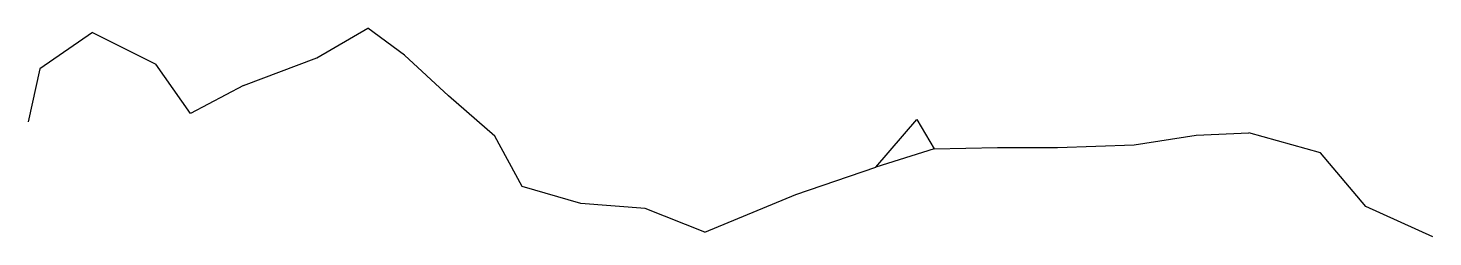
# Model space of a CAD drawing. Header units: millimetres. Extents: x -333 to 71, y 138 to 198.
import ezdxf

# ---------------------------------------------------------------- set-up
doc = ezdxf.new("R2010")
doc.units = ezdxf.units.MM
doc.layers.get('0').update_dxf_attribs({"linetype": 'CONTINUOUS'})

msp = doc.modelspace()

# ---------------------------------------------------------------- linework, layer by layer
for p, q in [((-314.54, 196.7), (-329.66, 186.3)), ((-314.54, 196.7), (-296.32, 187.6)), ((-250.02, 189.46), (-235.33, 198)), ((-224.75, 190.2), (-235.33, 198)), ((-212.15, 178.55), (-224.75, 190.2)), ((-329.66, 186.3), (-333.08, 170.99)), ((-286.31, 173.38), (-296.32, 187.6)), ((-271.13, 181.52), (-250.02, 189.46)), ((-271.13, 181.52), (-286.31, 173.38)), ((-198.84, 166.9), (-212.15, 178.55)), ((-89.22, 157.94), (-77.38, 171.66)), ((-77.38, 171.66), (-72.42, 163.29)), ((-190.89, 152.41), (-198.84, 166.9)), ((-14.83, 164.44), (3.02, 167.2)), ((3.02, 167.2), (18.11, 167.85)), ((38.73, 162.13), (18.11, 167.85)), ((-72.42, 163.29), (-89.22, 157.94)), ((-72.42, 163.29), (-54.18, 163.67)), ((-54.18, 163.67), (-36.92, 163.67)), ((-36.92, 163.67), (-14.83, 164.44)), ((51.76, 146.65), (38.73, 162.13)), ((-112.24, 150.16), (-89.22, 157.94)), ((-174.09, 147.56), (-190.89, 152.41)), ((-138.38, 139.3), (-112.24, 150.16)), ((-155.56, 146.13), (-174.09, 147.56)), ((-138.38, 139.3), (-155.56, 146.13)), ((71.09, 137.92), (51.76, 146.65))]:
    msp.add_line(p, q)

doc.saveas('drawing.dxf')
